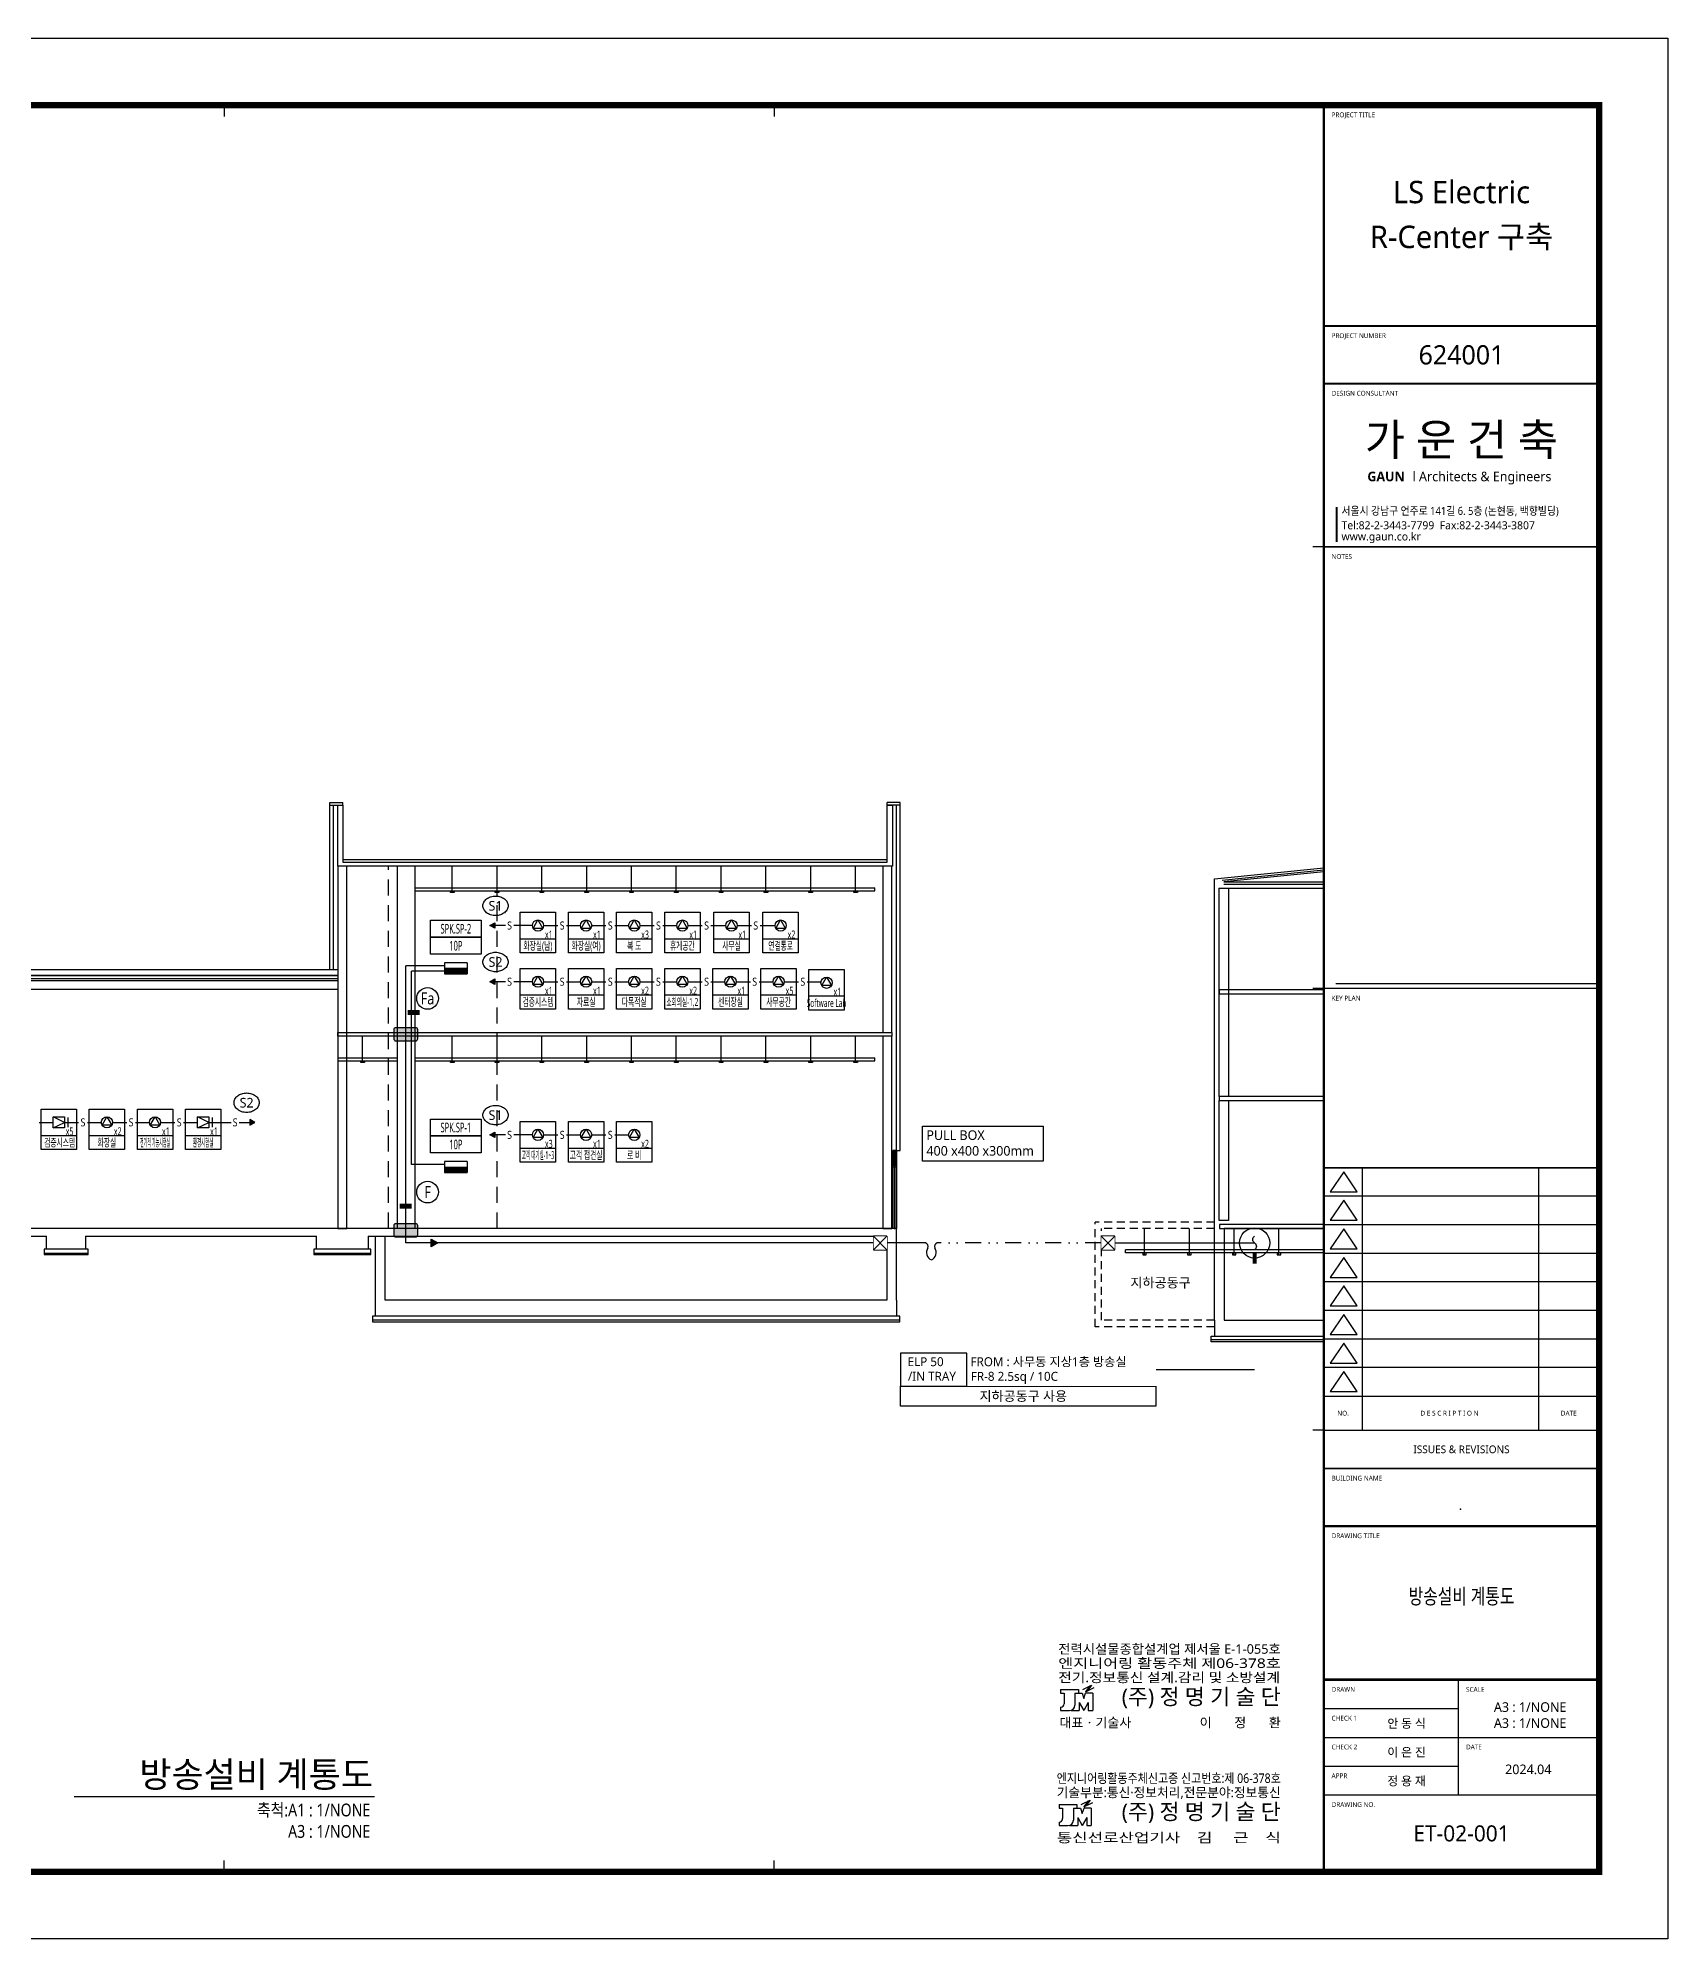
# Model space of a CAD drawing. Header units: millimetres. Extents: x 0 to 84100, y 0 to 59400.
# Drawn here: x 33181 to 84100, y 0 to 59400 of the extents above; entities that cross this region are included whole.
import ezdxf
from ezdxf.enums import TextEntityAlignment as Align

# ---------------------------------------------------------------- set-up
doc = ezdxf.new("R2010")
doc.units = ezdxf.units.MM
doc.header["$LTSCALE"] = 1000
for name, pattern in [('DASHDOT', [1, 0.5, -0.25, 0, -0.25]), ('DASHDOTX2', [2, 1, -0.5, 0, -0.5]), ('DIVIDE', [1.25, 0.5, -0.25, 0, -0.25, 0, -0.25]), ('점선1', [2, 1.25, -0.75])]:
    doc.linetypes.add(name, pattern=pattern)
for name, color, linetype in [('arch', 8, 'Continuous'), ('DIM', 6, 'Continuous'), ('REV', 1, 'Continuous'), ('S', 4, 'Continuous'), ('S4', 4, 'DIVIDE'), ('SHT', 5, 'Continuous'), ('SYM', 3, 'Continuous'), ('TEXT', 3, 'Continuous'), ('TIT', 2, 'Continuous'), ('TRAY', 3, 'Continuous'), ('XR-SHEET(통신)$0$WD', 6, 'Continuous')]:
    doc.layers.add(name, color=color, linetype=linetype)
doc.styles.add('GHS', font='malgun.ttf')
doc.styles.add('XR-SHEET$0$XR-SHEET$0$XR-SHEET$0$맑은고딕', font='malgun.ttf')
doc.styles.add('XR-SHEET$0$XR-SHEET$0$XREF-Form$0$맑은고딕', font='malgun.ttf')
doc.styles.add('XR-SHEET$0$XR-SHEET$0$XREF-Form$0$맑은고딕B', font='malgunbd.ttf')

# ---------------------------------------------------------------- blocks, each defined once
blk = doc.blocks.new('XR-FORM-ET', base_point=(461, 408))
at = {"layer": 'SHT', "color": 171}
for p, q in [((78000, 114600), (78000, 113900)), ((112350, 114600), (112350, 113900)), ((146700, 87000), (146000, 87000)), ((146700, 59400), (146000, 59400)), ((146700, 31800), (146000, 31800)), ((78000, 4200), (78000, 4900)), ((112350, 4200), (112350, 4900))]:
    blk.add_line(p, q, dxfattribs=at)
at = {"layer": 'SHT'}
for p, q in [((163900, 59400), (146700, 59400)), ((163900, 48198), (146700, 48198)), ((149100, 48198), (149100, 31800)), ((160100, 48198), (160100, 31800)), ((163900, 46413), (146700, 46413)), ((163900, 44628), (146700, 44628)), ((163900, 42844), (146700, 42844)), ((163900, 41059), (146700, 41059)), ((163900, 39274), (146700, 39274)), ((163900, 37489), (146700, 37489)), ((163900, 35705), (146700, 35705)), ((146700, 33920), (163900, 33920)), ((146700, 31800), (163900, 31800)), ((146700, 25800), (163900, 25800)), ((155100, 16200), (155100, 9000)), ((146700, 14400), (155100, 14400)), ((146700, 12600), (163900, 12600)), ((146700, 10800), (155100, 10800)), ((146700, 9000), (163900, 9000))]:
    blk.add_line(p, q, dxfattribs=at)
blk.add_lwpolyline([(0, 118800), (168200, 118800), (168200, 0), (0, 0)], close=True, dxfattribs=at)
at = {"layer": 'SHT', "const_width": 400}
blk.add_lwpolyline([(9300, 114600), (163900, 114600), (163900, 4200), (9300, 4200)], close=True, dxfattribs=at)
at = {"layer": 'SHT'}
for points, const_width in [([(146700, 114600), (146700, 4200)], 160), ([(146700, 100800), (163900, 100800)], 114), ([(146700, 97200), (163900, 97200)], 114), ([(146700, 87000), (163900, 87000)], 114), ([(146700, 48198), (163900, 48198)], 114), ([(146700, 29400), (163900, 29400)], 114), ([(146700, 25800), (163900, 25800)], 160), ([(146700, 25800), (163900, 25800)], 140), ([(146700, 16200), (163900, 16200)], 160)]:
    blk.add_lwpolyline(points, dxfattribs=dict(at, const_width=const_width))
at = {"layer": 'SHT', "color": 7, "const_width": 140}
blk.add_lwpolyline([(147500, 89500), (147500, 87300)], dxfattribs=at)
at = {"layer": 'SHT', "linetype": 'Continuous', "ltscale": 2}
blk.add_lwpolyline([(147457, 59711), (163900, 59711)], dxfattribs=at)
at = {"layer": 'SHT', "linetype": 'Continuous', "flags": 128}
for points in [[(147937, 47949), (147097, 46700), (148777, 46700)], [(147937, 46165), (147097, 44915), (148777, 44915)], [(147937, 44380), (147097, 43131), (148777, 43131)], [(147937, 42595), (147097, 41346), (148777, 41346)], [(147937, 40810), (147097, 39561), (148777, 39561)], [(147937, 39026), (147097, 37776), (148777, 37776)], [(147937, 37241), (147097, 35992), (148777, 35992)], [(147937, 35456), (147097, 34207), (148777, 34207)]]:
    blk.add_lwpolyline(points, close=True, dxfattribs=at)
at = {"layer": 'SHT'}
for p in [(155226, 26855), (155300, 6600, -2754)]:
    blk.add_point(p, dxfattribs=at)
at = {"layer": 'XR-SHEET(통신)$0$WD', "color": 4}
for p, q in [((130248, 15590), (130248, 15367)), ((130248, 15590), (131366, 15590)), ((131366, 15590), (131366, 15367)), ((131641, 15594), (132187, 15864)), ((132077, 15810), (131805, 15443)), ((131805, 15443), (132351, 15713)), ((131805, 15443), (131956, 15552)), ((131833, 15480), (131983, 15589)), ((131861, 15518), (132011, 15626)), ((131879, 15479), (131928, 15515)), ((131888, 15555), (132038, 15664)), ((132187, 15864), (131915, 15497)), ((131916, 15592), (132066, 15701)), ((131943, 15629), (132093, 15738)), ((131971, 15667), (132121, 15775)), ((131999, 15704), (132149, 15813)), ((132026, 15741), (132176, 15850)), ((132054, 15778), (132141, 15842)), ((130248, 15367), (130472, 15367)), ((130248, 14493), (130248, 14270)), ((130248, 14493), (130260, 14493)), ((130248, 14270), (130807, 14270)), ((130472, 15367), (130472, 14705)), ((130903, 14284), (130903, 14270)), ((130903, 14270), (131421, 14270)), ((131142, 15367), (131142, 14605)), ((131142, 15367), (131589, 15367)), ((131421, 14780), (131701, 14270)), ((131421, 14780), (131421, 14270)), ((131589, 15367), (131701, 15032)), ((131701, 15032), (131812, 15367)), ((131980, 14780), (131701, 14270)), ((132259, 15367), (131812, 15367)), ((131980, 14780), (131980, 14270)), ((131980, 14270), (132259, 14270)), ((132259, 15367), (132259, 14270)), ((130153, 8405), (130153, 8181)), ((130153, 8405), (131270, 8405)), ((131270, 8405), (131270, 8181)), ((131545, 8409), (132092, 8679)), ((131982, 8625), (131710, 8257)), ((131710, 8257), (132256, 8527)), ((131710, 8257), (131860, 8366)), ((131738, 8295), (131888, 8404)), ((131765, 8332), (131915, 8441)), ((131784, 8294), (131833, 8329)), ((131793, 8369), (131943, 8478)), ((132092, 8679), (131819, 8311)), ((131820, 8407), (131971, 8515)), ((131848, 8444), (131998, 8553)), ((131876, 8481), (132026, 8590)), ((131903, 8518), (132053, 8627)), ((131931, 8556), (132081, 8664)), ((131958, 8593), (132046, 8656)), ((130153, 8181), (130377, 8181)), ((130153, 7308), (130153, 7084)), ((130153, 7308), (130164, 7308)), ((130377, 8181), (130377, 7520)), ((131047, 8181), (131047, 7419)), ((131047, 8181), (131494, 8181)), ((131326, 7595), (131605, 7084)), ((131326, 7595), (131326, 7084)), ((131494, 8181), (131605, 7846)), ((131605, 7846), (131717, 8181)), ((131885, 7595), (131605, 7084)), ((132164, 8181), (131717, 8181)), ((131885, 7595), (131885, 7084)), ((132164, 8181), (132164, 7084)), ((130153, 7084), (130712, 7084)), ((130808, 7098), (130808, 7084)), ((130808, 7084), (131326, 7084)), ((131885, 7084), (132164, 7084))]:
    blk.add_line(p, q, dxfattribs=at)
for centre, radius in [((130260, 14705), 212), ((130807, 14605), 335), ((130164, 7520), 212), ((130712, 7419), 335)]:
    blk.add_arc(centre, radius, 270, 0, dxfattribs=at)
at = {"layer": 'SHT', "color": 9, "style": 'XR-SHEET$0$XR-SHEET$0$XREF-Form$0$맑은고딕'}
for s, p in [('PROJECT TITLE', (147180, 114000)), ('PROJECT NUMBER', (147180, 100200)), ('DESIGN CONSULTANT', (147180, 96600)), ('NOTES', (147180, 86400)), ('KEY PLAN', (147180, 58800)), ('BUILDING NAME', (147180, 28800)), ('DRAWING TITLE', (147180, 25200)), ('DRAWN', (147180, 15600)), ('SCALE', (155580, 15600)), ('CHECK 1', (147180, 13800)), ('CHECK 2', (147180, 12000)), ('DATE', (155580, 12000)), ('APPR', (147180, 10200)), ('DRAWING NO.', (147180, 8400))]:
    blk.add_text(s, height=300, dxfattribs=at).set_placement(p, align=Align.MIDDLE_LEFT)
at = {"layer": 'SHT', "color": 3}
for s, height, style, p in [('LS Electric', 1400, 'XR-SHEET$0$XR-SHEET$0$XR-SHEET$0$맑은고딕', (155300, 109174)), ('R-Center 구축', 1400, 'XR-SHEET$0$XR-SHEET$0$XR-SHEET$0$맑은고딕', (155300, 106374)), ('GAUN ', 600, 'XR-SHEET$0$XR-SHEET$0$XREF-Form$0$맑은고딕B', (150686, 91400)), ('안 동 식', 540, 'XR-SHEET$0$XR-SHEET$0$XREF-Form$0$맑은고딕', (151865, 13467)), ('이 은 진', 540, 'XR-SHEET$0$XR-SHEET$0$XREF-Form$0$맑은고딕', (151865, 11667)), ('2024.04', 600, 'XR-SHEET$0$XR-SHEET$0$XREF-Form$0$맑은고딕', (159471, 10601)), ('정 용 재', 540, 'XR-SHEET$0$XR-SHEET$0$XREF-Form$0$맑은고딕', (151865, 9867))]:
    blk.add_text(s, height=height, dxfattribs=dict(at, style=style)).set_placement(p, align=Align.MIDDLE_CENTER)
at = {"layer": 'SHT', "style": 'XR-SHEET$0$XR-SHEET$0$XR-SHEET$0$맑은고딕'}
blk.add_text('624001', height=1200, dxfattribs=at).set_placement((155300, 99000), align=Align.MIDDLE_CENTER)
at = {"layer": 'SHT', "color": 2, "style": 'XR-SHEET$0$XR-SHEET$0$XREF-Form$0$맑은고딕B'}
blk.add_text('가 운 건 축', height=2000, dxfattribs=at).set_placement((155300, 93700), align=Align.MIDDLE_CENTER)
at = {"layer": 'SHT', "color": 7, "style": 'XR-SHEET$0$XR-SHEET$0$XREF-Form$0$맑은고딕'}
blk.add_text('l Architects & Engineers', height=600, dxfattribs=at).set_placement((156577, 91400), align=Align.MIDDLE_CENTER)
at = {"layer": 'SHT', "color": 7, "style": 'XR-SHEET$0$XR-SHEET$0$XREF-Form$0$맑은고딕', "width": 0.9}
blk.add_text('서울시 강남구 언주로 141길 6. 5층 (논현동, 백향빌딩)', height=500, dxfattribs=at).set_placement((147800, 89250), align=Align.MIDDLE_LEFT)
at = {"layer": 'SHT', "color": 7, "style": 'XR-SHEET$0$XR-SHEET$0$XREF-Form$0$맑은고딕'}
for s, p in [('Tel:82-2-3443-7799  Fax:82-2-3443-3807', (147800, 88350)), ('www.gaun.co.kr', (147800, 87650))]:
    blk.add_text(s, height=500, dxfattribs=at).set_placement(p, align=Align.MIDDLE_LEFT)
at = {"layer": 'SHT', "color": 9, "style": 'XR-SHEET$0$XR-SHEET$0$XREF-Form$0$맑은고딕'}
for s, height, p in [('NO.', 300, (147900, 32860)), ('D E S C R I P T I O N ', 300, (154600, 32860)), ('DATE', 300, (162000, 32860)), ('ISSUES & REVISIONS', 480, (155300, 30600))]:
    blk.add_text(s, height=height, dxfattribs=at).set_placement(p, align=Align.MIDDLE_CENTER)
at = {"layer": 'XR-SHEET(통신)$0$WD', "color": 4, "style": 'GHS'}
for s, width, p, p2 in [('전력시설물종합설계업 제서울 E-1-055호', 0.91927, (130104, 17826), (144006, 17826)), ('전기.정보통신 설계.감리 및 소방설계', 1.013777, (130104, 16045), (143963, 16045)), ('엔지니어링 활동주체 제06-378호', 1.128043, (130104, 16936), (144006, 16936)), ('엔지니어링활동주체신고증 신고번호:제 06-378호', 0.764554, (130009, 9750), (144006, 9750)), ('기술부분:통신·정보처리,전문분야:정보통신', 0.894617, (130009, 8859), (144006, 8859)), ('통신선로산업기사    김     근    식', 1.084493, (130009, 6039), (144006, 6039))]:
    blk.add_text(s, height=595.76, dxfattribs=dict(at, width=width)).set_placement(p, p2, align=Align.FIT)
for s, height, p in [('(주) 정 명 기 술 단', 992.94, (144006, 14644)), ('이       정       환', 595.76, (144006, 13225)), ('(주) 정 명 기 술 단', 992.94, (144006, 7459))]:
    blk.add_text(s, height=height, dxfattribs=at).set_placement(p, align=Align.RIGHT)
blk.add_text('대표ㆍ기술사 ', height=595.8, dxfattribs=at).set_placement((130182, 13225))
blk = doc.blocks.new('H2')
at = {"layer": 'SYM'}
blk.add_lwpolyline([(-2, 2), (-2, -2), (2, -2), (2, 2)], close=True, dxfattribs=at)
blk.add_wipeout([(-2, 2), (2, 2), (2, -2), (-2, -2)]).dxf.layer = 'SYM'
for p, q in [((-2, 2), (2, -2)), ((2, 2), (-2, -2))]:
    blk.add_line(p, q, dxfattribs=at)
blk = doc.blocks.new('G15')
at = {"layer": 'SYM'}
for centre, start, end in [((-1.02, -0.71), 34.9534, 145.0466), ((1.02, 0.71), 214.9534, 325.0466)]:
    blk.add_arc(centre, 1.25, start, end, dxfattribs=at)
blk = doc.blocks.new('C5')
at = {"layer": 'SYM'}
blk.add_hatch(color=6, dxfattribs=at).paths.add_polyline_path([(-0.34, -3.84), (7.66, -3.84), (7.66, -1.84), (-0.34, -1.84)])
for p, q in [((-0.34, 0.16), (-0.34, -3.84)), ((7.66, 0.16), (-0.34, 0.16)), ((7.66, 0.16), (7.66, -3.84)), ((-0.34, -1.84), (7.66, -1.84)), ((-0.34, -3.84), (7.66, -3.84))]:
    blk.add_line(p, q, dxfattribs=at)
blk = doc.blocks.new('A5')
at = {"layer": 'SYM'}
blk.add_lwpolyline([(0, 0), (0.83, 1.44), (-0.83, 1.44)], close=True, dxfattribs=at)
at = {"color": 6}
blk.add_wipeout([(-0.83, 1.44), (0.83, 1.44), (0, 0)], dxfattribs=at).dxf.layer = 'SYM'
at = {"layer": 'SYM'}
h = blk.add_hatch(color=6, dxfattribs=at)
h.dxf.hatch_style = 1
h.paths.add_polyline_path([(-0.83, 1.44), (0, 0), (0.83, 1.44)])
blk = doc.blocks.new('A$C182B2598')
at = {"layer": 'TRAY'}
blk.add_hatch(color=253, dxfattribs=at).paths.add_polyline_path([(-3, 0.5), (-3, -1.78, 0.414214), (-2.5, -2.28), (2.5, -2.28, 0.414214), (3, -1.78), (3, 0.5, 0.414214), (2.5, 1), (-2.5, 1, 0.414214)])
at = {"layer": 'TRAY', "color": 7}
blk.add_lwpolyline([(2.5, 1), (-2.5, 1, 0.414214), (-3, 0.5), (-3, -1.78, 0.414214), (-2.5, -2.28), (2.5, -2.28, 0.414214), (3, -1.78), (3, 0.5, 0.414214)], format="xyb", close=True, dxfattribs=at)
blk = doc.blocks.new('A$C16E43D79')
at = {"layer": 'SYM'}
for points in [[(175, 0), (162, 67), (124, 124), (67, 162), (0, 175), (-67, 162), (-124, 124), (-162, 67), (-175, 0), (-162, -67), (-124, -124), (-67, -162), (0, -175), (67, -162), (124, -124), (162, -67)], [(0, 175), (-152, -88), (152, -88)]]:
    blk.add_lwpolyline(points, close=True, dxfattribs=at)
blk = doc.blocks.new('zw$AD5E')
at = {"layer": 'SYM'}
for p, q in [((0, -339), (0, 339)), ((0, -339), (0, 339)), ((0, -339), (0, 339)), ((256, 0), (0, 0)), ((256, 0), (0, 0)), ((256, 0), (0, 0)), ((1056, 400), (256, 0)), ((256, -400), (256, 400)), ((256, 400), (1056, 400)), ((256, 0), (1056, -400)), ((1056, 400), (1056, -400)), ((1056, -400), (256, -400))]:
    blk.add_line(p, q, dxfattribs=at)

msp = doc.modelspace()

# ---------------------------------------------------------------- linework, layer by layer
at = {"layer": 'arch'}
for p, q in [((42302, 35507), (42707, 35507)), ((42302, 35426), (42707, 35426)), ((42707, 35426), (42707, 35507)), ((60116, 35507), (59711, 35507)), ((60116, 35426), (59711, 35426)), ((59711, 33724), (42707, 33724)), ((69934, 33131), (73350, 33473)), ((70176, 33089), (73350, 33406)), ((70226, 33042), (73350, 33355)), ((69934, 24878), (69934, 33131)), ((70064, 32832), (73350, 32832)), ((70226, 33035), (73350, 33035)), ((73350, 32953), (70226, 32953)), ((8724, 30290), (42545, 30290)), ((8724, 30111), (42545, 30111)), ((8724, 30010), (42545, 30010)), ((69934, 19954), (69934, 25309)), ((60002, 24635), (60116, 24635)), ((60002, 22203), (8595, 22203)), ((60002, 20581), (60002, 22203)), ((69934, 19332), (69934, 22203)), ((33368, 21432), (34746, 21432)), ((41795, 21432), (43578, 21432)), ((43727, 19959), (43727, 21959)), ((44027, 19959), (44027, 21959)), ((60002, 19959), (60002, 21959)), ((59702, 19959), (44027, 19959)), ((43627, 19349), (60102, 19349)), ((70234, 19332), (73350, 19332)), ((73350, 18722), (69834, 18722))]:
    msp.add_line(p, q, dxfattribs=at)
at = {"layer": 'arch', "color": 9, "linetype": '점선1', "ltscale": 0.4}
for p, q in [((44128, 22203), (44128, 33521)), ((47528, 22203), (47528, 33521))]:
    msp.add_line(p, q, dxfattribs=at)
at = {"layer": 'arch', "linetype": '점선1', "ltscale": 0.2}
for p, q in [((66206, 19132), (66206, 22403)), ((69934, 22403), (66206, 22403)), ((69934, 22203), (66406, 22203)), ((66406, 19332), (66406, 22203)), ((69934, 19132), (66206, 19132)), ((69934, 19332), (66406, 19332))]:
    msp.add_line(p, q, dxfattribs=at)
at = {"layer": 'arch', "const_width": 8.11}
for points in [[(42302, 35345), (42302, 35507), (42707, 35507), (42707, 35345)], [(59711, 35345), (59711, 35507), (60116, 35507), (60116, 35345)]]:
    msp.add_lwpolyline(points, dxfattribs=at)
at = {"layer": 'arch', "flags": 128}
for points in [[(42302, 30290), (42302, 35507)], [(42415, 30290), (42415, 35426)], [(59711, 35426), (59711, 35507)], [(60002, 24635), (60002, 35426)], [(60116, 24635), (60116, 35507)], [(42545, 30111), (8724, 30111), (8724, 30679)]]:
    msp.add_lwpolyline(points, dxfattribs=at)
at = {"layer": 'arch'}
for points in [[(59873, 33521), (42545, 33521), (42545, 35426), (42707, 35426), (42707, 33643), (59711, 33643), (59711, 35426), (59873, 35426)], [(42545, 22203), (42828, 22203), (42828, 33521), (42545, 33521)], [(59569, 28328), (59852, 28328), (59852, 33521), (59569, 33521)], [(70368, 26324), (70084, 26324), (70084, 32832), (70368, 32832)], [(42545, 29665), (9028, 29665), (9028, 29949), (42545, 29949)], [(59852, 28206), (42545, 28206), (42545, 28328), (59852, 28328)], [(59569, 22203), (59852, 22203), (59852, 28206), (59569, 28206)], [(70368, 22446), (70084, 22446), (70084, 26203), (70368, 26203)], [(59881, 24635), (60002, 24635), (60002, 22203), (59881, 22203)], [(59881, 24594), (60002, 24594), (60002, 24635), (59881, 24635)], [(59923, 24594), (59960, 24594), (59960, 24168), (59923, 24168)], [(59881, 24128), (60002, 24128), (60002, 24168), (59881, 24168)], [(59923, 22203), (59960, 22203), (59960, 24128), (59923, 24128)]]:
    msp.add_lwpolyline(points, close=True, dxfattribs=at)
for points in [[(73350, 29657), (70084, 29657), (70084, 29536), (73350, 29536)], [(73350, 26324), (70084, 26324), (70084, 26203), (73350, 26203)], [(73350, 22324), (70094, 22324), (70094, 22203), (73350, 22203)], [(73350, 22203), (70234, 22203), (70234, 19332)], [(26178, 21959), (33449, 21959)], [(33449, 21554), (33368, 21554), (33368, 21384), (34746, 21384), (34746, 21554), (34665, 21554)], [(34665, 21959), (34665, 21554), (33449, 21554), (33449, 21959)], [(34665, 21959), (41876, 21959)], [(41876, 21554), (41795, 21554), (41795, 21384), (43578, 21384), (43578, 21554), (43497, 21554)], [(43497, 21959), (43497, 21554), (41876, 21554), (41876, 21959)], [(43497, 21959), (59702, 21959), (59702, 19959)], [(60002, 19959), (60002, 19459), (43727, 19459), (43727, 19959)], [(43727, 19459), (43627, 19459), (43627, 19289), (60102, 19289), (60102, 19459), (60002, 19459)], [(69934, 19332), (69934, 18832), (73350, 18832)], [(73350, 18662), (69834, 18662), (69834, 18832), (69934, 18832)]]:
    msp.add_lwpolyline(points, dxfattribs=at)
at = {"layer": 'DIM', "color": 6}
for centre in [(45350, 29389), (45350, 23338)]:
    msp.add_circle(centre, 338, dxfattribs=at)
at = {"layer": 'S'}
for p, q in [((47785, 31668), (47448, 31668)), ((48624, 31668), (48040, 31668)), ((48974, 31668), (49420, 31668)), ((49693, 31668), (50128, 31668)), ((50478, 31668), (50923, 31668)), ((51197, 31668), (51631, 31668)), ((51981, 31668), (52427, 31668)), ((52700, 31668), (53135, 31668)), ((53485, 31668), (53931, 31668)), ((54204, 31668), (54639, 31668)), ((55020, 31668), (55466, 31668)), ((55739, 31668), (56174, 31668)), ((44849, 24202), (44849, 30241)), ((47785, 29913), (47448, 29913)), ((48624, 29913), (48040, 29913)), ((48974, 29913), (49420, 29913)), ((49693, 29913), (50128, 29913)), ((50478, 29913), (50923, 29913)), ((51197, 29913), (51631, 29913)), ((51981, 29913), (52427, 29913)), ((52700, 29913), (53135, 29913)), ((53485, 29913), (53931, 29913)), ((54204, 29913), (54639, 29913)), ((54989, 29913), (55434, 29913)), ((55708, 29913), (56142, 29913)), ((56492, 29913), (56938, 29913)), ((57211, 29913), (57646, 29913)), ((33219, 25518), (33653, 25518)), ((34003, 25518), (34449, 25518)), ((34722, 25518), (35157, 25518)), ((35507, 25518), (35953, 25518)), ((36226, 25518), (36661, 25518)), ((37011, 25518), (37456, 25518)), ((37730, 25518), (38164, 25518)), ((38626, 25518), (39210, 25518)), ((39465, 25518), (39802, 25518)), ((47785, 25128), (47448, 25128)), ((48624, 25128), (48040, 25128)), ((48974, 25128), (49420, 25128)), ((49693, 25128), (50128, 25128)), ((50478, 25128), (50923, 25128)), ((51197, 25128), (51631, 25128)), ((60909, 21749), (59702, 21749))]:
    msp.add_line(p, q, dxfattribs=at)
at = {"layer": 'S', "ltscale": 0.5}
for p, q in [((45884, 30408), (44669, 30408)), ((44669, 21749), (44669, 30404)), ((45884, 30241), (44849, 30241)), ((45884, 24202), (44849, 24202))]:
    msp.add_line(p, q, dxfattribs=at)
at = {"layer": 'S'}
for centre, radius, start, end in [((60863, 21633), 125, 342.43632, 68.6219), ((61188, 21450), 251, 144.7996, 246.5745), ((60988, 21450), 251, 293.4255, 35.2004), ((61313, 21633), 125, 111.3781, 197.56368)]:
    msp.add_arc(centre, radius, start, end, dxfattribs=at)
at = {"layer": 'S4'}
msp.add_line((66394, 21749), (61267, 21749), dxfattribs=at)
at = {"layer": 'SYM', "color": 6}
msp.add_line((71187, 17789), (68101, 17789), dxfattribs=at)
for points in [[(48247, 32081), (49351, 32081), (49351, 30814), (48247, 30814)], [(49751, 32081), (50855, 32081), (50855, 30814), (49751, 30814)], [(51254, 32081), (52358, 32081), (52358, 30814), (51254, 30814)], [(52758, 32081), (53862, 32081), (53862, 30814), (52758, 30814)], [(54293, 32081), (55397, 32081), (55397, 30814), (54293, 30814)], [(55828, 32081), (56932, 32081), (56932, 30814), (55828, 30814)], [(45445, 31832), (47024, 31832), (47024, 31302), (45445, 31302)], [(45445, 31302), (47024, 31302), (47024, 30772), (45445, 30772)], [(48247, 31256), (49351, 31256), (49351, 30814), (48247, 30814)], [(49751, 31256), (50855, 31256), (50855, 30814), (49751, 30814)], [(51254, 31256), (52358, 31256), (52358, 30814), (51254, 30814)], [(52758, 31256), (53862, 31256), (53862, 30814), (52758, 30814)], [(54293, 31256), (55397, 31256), (55397, 30814), (54293, 30814)], [(55828, 31256), (56932, 31256), (56932, 30814), (55828, 30814)], [(48247, 30325), (49351, 30325), (49351, 29059), (48247, 29059)], [(49751, 30325), (50855, 30325), (50855, 29059), (49751, 29059)], [(51254, 30325), (52358, 30325), (52358, 29059), (51254, 29059)], [(52758, 30325), (53862, 30325), (53862, 29059), (52758, 29059)], [(54262, 30325), (55366, 30325), (55366, 29059), (54262, 29059)], [(55765, 30325), (56869, 30325), (56869, 29059), (55765, 29059)], [(57262, 30292), (58366, 30292), (58366, 29025), (57262, 29025)], [(48247, 29500), (49351, 29500), (49351, 29059), (48247, 29059)], [(49751, 29500), (50855, 29500), (50855, 29059), (49751, 29059)], [(51254, 29500), (52358, 29500), (52358, 29059), (51254, 29059)], [(52758, 29500), (53862, 29500), (53862, 29059), (52758, 29059)], [(54262, 29500), (55366, 29500), (55366, 29059), (54262, 29059)], [(55765, 29500), (56869, 29500), (56869, 29059), (55765, 29059)], [(57262, 29467), (58366, 29467), (58366, 29025), (57262, 29025)], [(33276, 25931), (34380, 25931), (34380, 24665), (33276, 24665)], [(34780, 25931), (35884, 25931), (35884, 24665), (34780, 24665)], [(36284, 25931), (37388, 25931), (37388, 24665), (36284, 24665)], [(37787, 25931), (38891, 25931), (38891, 24665), (37787, 24665)], [(45445, 25622), (47024, 25622), (47024, 25092), (45445, 25092)], [(33276, 25106), (34380, 25106), (34380, 24665), (33276, 24665)], [(34780, 25106), (35884, 25106), (35884, 24665), (34780, 24665)], [(36284, 25106), (37388, 25106), (37388, 24665), (36284, 24665)], [(37787, 25106), (38891, 25106), (38891, 24665), (37787, 24665)], [(45445, 25092), (47024, 25092), (47024, 24562), (45445, 24562)], [(48247, 25540), (49351, 25540), (49351, 24274), (48247, 24274)], [(49751, 25540), (50855, 25540), (50855, 24274), (49751, 24274)], [(51254, 25540), (52358, 25540), (52358, 24274), (51254, 24274)], [(48247, 24715), (49351, 24715), (49351, 24274), (48247, 24274)], [(49751, 24715), (50855, 24715), (50855, 24274), (49751, 24274)], [(51254, 24715), (52358, 24715), (52358, 24274), (51254, 24274)], [(60121, 17277), (68101, 17277), (68101, 16652), (60121, 16652)]]:
    msp.add_lwpolyline(points, close=True, dxfattribs=at)
for points in [[(44726, 28951, 150, 150, 0), (45101, 28951, 0, 0, 0), (45933, 28951, 0, 0, 0)], [(44481, 22900, 150, 150, 0), (44856, 22900, 0, 0, 0), (45688, 22900, 0, 0, 0)], [(71187, 21453, 118, 118, 0), (71187, 21100, 0, 0, 0), (71187, 17789, 0, 0, 0)]]:
    msp.add_lwpolyline(points, format="xyseb", dxfattribs=at)
msp.add_circle((71187, 21749), 472, dxfattribs=at)
at = {"layer": 'TIT'}
msp.add_line((34311, 4450), (43689, 4450), dxfattribs=at)
at = {"layer": 'TRAY', "color": 6}
for p, q in [((59318, 32757), (59318, 32850)), ((59318, 27442), (59318, 27535)), ((67152, 21438), (67152, 21532))]:
    msp.add_line(p, q, dxfattribs=at)
for points in [[(44401, 33521), (44401, 22203)], [(44961, 22203), (44961, 33521)], [(46121, 32701), (46121, 33521)], [(47521, 32701), (47521, 33521)], [(48921, 32701), (48921, 33521)], [(50321, 32701), (50321, 33521)], [(51721, 32701), (51721, 33521)], [(53121, 32701), (53121, 33521)], [(54521, 32701), (54521, 33521)], [(55921, 32701), (55921, 33521)], [(57321, 32701), (57321, 33521)], [(58721, 32701), (58721, 33521)], [(44961, 32850), (59318, 32850)], [(44961, 32757), (59318, 32757)], [(46177, 32757), (46177, 32701), (46065, 32701), (46065, 32757)], [(47577, 32757), (47577, 32701), (47465, 32701), (47465, 32757)], [(48977, 32757), (48977, 32701), (48865, 32701), (48865, 32757)], [(50377, 32757), (50377, 32701), (50265, 32701), (50265, 32757)], [(51777, 32757), (51777, 32701), (51665, 32701), (51665, 32757)], [(53177, 32757), (53177, 32701), (53065, 32701), (53065, 32757)], [(54577, 32757), (54577, 32701), (54465, 32701), (54465, 32757)], [(55977, 32757), (55977, 32701), (55865, 32701), (55865, 32757)], [(57377, 32757), (57377, 32701), (57265, 32701), (57265, 32757)], [(58777, 32757), (58777, 32701), (58665, 32701), (58665, 32757)], [(43321, 27386), (43321, 28206)], [(46121, 27386), (46121, 28206)], [(47521, 27386), (47521, 28206)], [(48921, 27386), (48921, 28206)], [(50321, 27386), (50321, 28206)], [(51721, 27386), (51721, 28206)], [(53121, 27386), (53121, 28206)], [(54521, 27386), (54521, 28206)], [(55921, 27386), (55921, 28206)], [(57321, 27386), (57321, 28206)], [(58721, 27386), (58721, 28206)], [(42545, 27535), (44401, 27535)], [(42545, 27442), (44401, 27442)], [(43377, 27442), (43377, 27386), (43265, 27386), (43265, 27442)], [(44961, 27535), (59318, 27535)], [(44961, 27442), (59318, 27442)], [(46177, 27442), (46177, 27386), (46065, 27386), (46065, 27442)], [(47577, 27442), (47577, 27386), (47465, 27386), (47465, 27442)], [(48977, 27442), (48977, 27386), (48865, 27386), (48865, 27442)], [(50377, 27442), (50377, 27386), (50265, 27386), (50265, 27442)], [(51777, 27442), (51777, 27386), (51665, 27386), (51665, 27442)], [(53177, 27442), (53177, 27386), (53065, 27386), (53065, 27442)], [(54577, 27442), (54577, 27386), (54465, 27386), (54465, 27442)], [(55977, 27442), (55977, 27386), (55865, 27386), (55865, 27442)], [(57377, 27442), (57377, 27386), (57265, 27386), (57265, 27442)], [(58777, 27442), (58777, 27386), (58665, 27386), (58665, 27442)], [(67748, 21382), (67748, 22203)], [(69148, 21382), (69148, 22203)], [(70548, 21382), (70548, 22203)], [(71948, 21382), (71948, 22203)], [(73350, 21532), (67152, 21532)], [(73350, 21438), (67152, 21438)], [(67692, 21438), (67692, 21382), (67804, 21382), (67804, 21438)], [(69092, 21438), (69092, 21382), (69204, 21382), (69204, 21438)], [(70492, 21438), (70492, 21382), (70604, 21382), (70604, 21438)], [(71892, 21438), (71892, 21382), (72004, 21382), (72004, 21438)]]:
    msp.add_lwpolyline(points, dxfattribs=at)

# ---------------------------------------------------------------- block references
at = {"layer": 'DIM', "linetype": 'DASHDOTX2', "xscale": -104.5333333340287, "yscale": 104.5333333340287, "zscale": 104.5333333340287, "rotation": 270}
msp.add_blockref('G15', (71187, 21749), dxfattribs=at)
at = {"layer": 'S'}
for name, p, xscale, yscale, zscale in [('XR-FORM-ET', (231, 204), 0.5, 0.5, 0.5), ('C5', (45914, 30493), 87.49999999999294, 87.49999999999294, 87.49999999999294), ('C5', (45914, 24283), 87.49999999999294, 87.49999999999294, 87.49999999999294)]:
    msp.add_blockref(name, p, dxfattribs=dict(at, xscale=xscale, yscale=yscale, zscale=zscale))
at = {"layer": 'SYM', "xscale": -1}
for p in [(48799, 31668), (50303, 31668), (51806, 31668), (53310, 31668), (54845, 31668), (56380, 31668), (48799, 29913), (50303, 29913), (51806, 29913), (53310, 29913), (54814, 29913), (56317, 29913), (57814, 29879), (35332, 25518), (36836, 25518), (48799, 25128), (50303, 25128), (51806, 25128)]:
    msp.add_blockref('A$C16E43D79', p, dxfattribs=at)
at = {"layer": 'SYM', "xscale": 0.4375, "yscale": 0.4375, "zscale": 0.4375, "rotation": 180}
for p in [(34115, 25518), (38626, 25518)]:
    msp.add_blockref('zw$AD5E', p, dxfattribs=at)
at = {"layer": 'TRAY', "xscale": 125, "yscale": 125, "zscale": 125}
for p in [(44669, 28350), (44669, 22225)]:
    msp.add_blockref('A$C182B2598', p, dxfattribs=at)

# ---------------------------------------------------------------- texts
at = {"layer": 'SYM', "style": 'GHS'}
for s, p in [('S1', (47474, 32284)), ('S2', (47474, 30528)), ('S2', (39698, 26131)), ('S1', (47474, 25744)), ('지하공동구', (68249, 20508))]:
    msp.add_text(s, height=300, dxfattribs=at).set_placement(p, align=Align.MIDDLE_CENTER)
for s, height, width, p in [('SPK.SP-2', 300, 0.6, (46234, 31567)), ('S', 250, 0.85, (47911, 31668)), ('S', 250, 0.85, (49555, 31668)), ('S', 250, 0.85, (51058, 31668)), ('S', 250, 0.85, (52562, 31668)), ('S', 250, 0.85, (54066, 31668)), ('S', 250, 0.85, (55601, 31668)), ('10P', 300, 0.6, (46234, 31037)), ('S', 250, 0.85, (47911, 29913)), ('S', 250, 0.85, (49555, 29913)), ('S', 250, 0.85, (51058, 29913)), ('S', 250, 0.85, (52562, 29913)), ('S', 250, 0.85, (54066, 29913)), ('S', 250, 0.85, (55569, 29913)), ('S', 250, 0.85, (57073, 29913)), ('Fa', 375, 0.8, (45350, 29389)), ('S', 250, 0.85, (34584, 25518)), ('S', 250, 0.85, (36088, 25518)), ('S', 250, 0.85, (37591, 25518)), ('S', 250, 0.85, (39339, 25518)), ('SPK.SP-1', 300, 0.6, (46234, 25357)), ('10P', 300, 0.6, (46234, 24827)), ('S', 250, 0.85, (47911, 25128)), ('S', 250, 0.85, (49555, 25128)), ('S', 250, 0.85, (51058, 25128)), ('F', 375, 0.8, (45350, 23338))]:
    msp.add_text(s, height=height, dxfattribs=dict(at, width=width)).set_placement(p, align=Align.MIDDLE)
at = {"layer": 'SYM', "style": 'GHS', "width": 0.6}
for s, p in [('x1', (49016, 31262)), ('x1', (50520, 31262)), ('x3', (52023, 31262)), ('x1', (53527, 31262)), ('x1', (55062, 31262)), ('x2', (56597, 31262)), ('x1', (49016, 29507)), ('x1', (50520, 29507)), ('x2', (52023, 29507)), ('x2', (53527, 29507)), ('x1', (55030, 29507)), ('x5', (56534, 29507)), ('x1', (58031, 29473)), ('x5', (34045, 25112)), ('x2', (35549, 25112)), ('x1', (37052, 25112)), ('x1', (38556, 25112)), ('x3', (49016, 24722)), ('x1', (50520, 24722)), ('x2', (52023, 24722))]:
    msp.add_text(s, height=250, dxfattribs=at).set_placement(p)
at = {"layer": 'SYM', "style": 'GHS'}
for s, width, p in [('화장실(남)', 0.6, (48799, 31035)), ('화장실(여)', 0.6, (50303, 31035)), ('복 도', 0.6, (51806, 31035)), ('휴게공간', 0.6, (53310, 31035)), ('사무실', 0.6, (54845, 31035)), ('연결통로', 0.6, (56380, 31035)), ('검증시스템', 0.6, (48799, 29279)), ('자료실', 0.6, (50303, 29279)), ('다목적실', 0.6, (51806, 29279)), ('소회의실-1,2', 0.5, (53310, 29279)), ('센터장실', 0.6, (54814, 29279)), ('사무공간', 0.6, (56317, 29279)), ('Software Lab', 0.5, (57814, 29246)), (' 검증시스템', 0.6, (33828, 24885)), ('화장실', 0.6, (35332, 24885)), ('전기적 기능시험실', 0.35, (36836, 24885)), ('환경시험실', 0.4, (38339, 24885)), ('고객 대기실-1~3', 0.4, (48799, 24495)), ('고객 접견실', 0.6, (50303, 24495)), ('로 비', 0.6, (51806, 24495))]:
    msp.add_text(s, height=250, dxfattribs=dict(at, width=width)).set_placement(p, align=Align.MIDDLE_CENTER)
msp.add_text('ELP 50', height=280, dxfattribs=at).set_placement((60346, 18039), align=Align.MIDDLE_LEFT)
at = {"layer": 'TEXT', "style": 'GHS', "width": 0.75}
msp.add_text('방송설비 계통도', height=483, dxfattribs=at).set_placement((77650, 10709), align=Align.MIDDLE_CENTER)
at = {"layer": 'TEXT', "style": 'GHS'}
for s, height, p in [('A3 : 1/NONE', 300, (79795, 7247)), ('A3 : 1/NONE', 300, (79795, 6747)), ('ET-02-001', 500, (77650, 3300))]:
    msp.add_text(s, height=height, dxfattribs=at).set_placement(p, align=Align.MIDDLE_CENTER)
at = {"layer": 'TIT', "style": 'GHS'}
msp.add_text('방송설비 계통도', height=800, dxfattribs=at).set_placement((43643, 5140), align=Align.MIDDLE_RIGHT)
at = {"layer": 'TIT', "style": 'GHS', "width": 0.85}
for s, p in [('축척:A1 : 1/NONE', (43562, 3831)), ('A3 : 1/NONE', (43562, 3162))]:
    msp.add_text(s, height=400, dxfattribs=at).set_placement(p, align=Align.RIGHT)

# ---------------------------------------------------------------- next in the draw order: block references
at = {"layer": 'S', "ltscale": 2, "xscale": -140, "yscale": 140, "zscale": 140, "rotation": 89.99999999999997}
msp.add_blockref('A5', (45668, 21749), dxfattribs=at)
at = {"layer": 'S', "xscale": 105.1050919813052, "yscale": 105.1050919813052, "zscale": 105.1050919813052}
for p in [(59492, 21749), (66605, 21749)]:
    msp.add_blockref('H2', p, dxfattribs=at)
at = {"layer": 'SYM', "linetype": 'DASHDOT', "yscale": 105, "zscale": 105}
for p, xscale, rotation in [((47297, 31668), -105, 270.0000000000148), ((47297, 29913), -105, 270.0000000000148), ((39953, 25518), 105, 89.99999999998515), ((47297, 25128), -105, 270.0000000000148)]:
    msp.add_blockref('A5', p, dxfattribs=dict(at, xscale=xscale, rotation=rotation))

# ---------------------------------------------------------------- next in the draw order: wipeouts: each hides what was drawn before it
for points, layer in [([(60121, 17277), (68101, 17277), (68101, 16652), (60121, 16652)], 'REV'), ([(60811, 25400), (64580, 25400), (64580, 24302), (60811, 24302)], 'S')]:
    msp.add_wipeout(points).dxf.layer = layer

# ---------------------------------------------------------------- next in the draw order: linework, layer by layer
at = {"layer": 'S'}
for p, q in [((59282, 21749), (44669, 21749)), ((66815, 21749), (71187, 21749))]:
    msp.add_line(p, q, dxfattribs=at)
at = {"layer": 'SYM', "color": 6}
for points in [[(47080, 32284, -0.123596), (47108, 32396, -0.105594), (47195, 32499, -0.08727), (47319, 32564, -0.077628), (47474, 32589, -0.077628), (47629, 32564, -0.08727), (47752, 32499, -0.105594), (47839, 32396, -0.123596), (47868, 32284, -0.123596), (47839, 32172, -0.105594), (47752, 32069, -0.08727), (47629, 32004, -0.077628), (47474, 31980, -0.077628), (47319, 32004, -0.08727), (47195, 32069, -0.105594), (47108, 32172, -0.123596)], [(47080, 30528, -0.123596), (47108, 30641, -0.105594), (47195, 30744, -0.08727), (47319, 30809, -0.077628), (47474, 30833, -0.077628), (47629, 30809, -0.08727), (47752, 30744, -0.105594), (47839, 30641, -0.123596), (47868, 30528, -0.123596), (47839, 30416, -0.105594), (47752, 30313, -0.08727), (47629, 30248, -0.077628), (47474, 30224, -0.077628), (47319, 30248, -0.08727), (47195, 30313, -0.105594), (47108, 30416, -0.123596)], [(39304, 26131, -0.123596), (39332, 26244, -0.105594), (39419, 26347, -0.08727), (39543, 26412, -0.077628), (39698, 26436, -0.077628), (39853, 26412, -0.08727), (39976, 26347, -0.105594), (40063, 26244, -0.123596), (40091, 26131, -0.123596), (40063, 26019, -0.105594), (39976, 25916, -0.08727), (39853, 25851, -0.077628), (39698, 25827, -0.077628), (39543, 25851, -0.08727), (39419, 25916, -0.105594), (39332, 26019, -0.123596)], [(47080, 25744, -0.123596), (47108, 25856, -0.105594), (47195, 25959, -0.08727), (47319, 26024, -0.077628), (47474, 26048, -0.077628), (47629, 26024, -0.08727), (47752, 25959, -0.105594), (47839, 25856, -0.123596), (47868, 25744, -0.123596), (47839, 25632, -0.105594), (47752, 25529, -0.08727), (47629, 25464, -0.077628), (47474, 25439, -0.077628), (47319, 25464, -0.08727), (47195, 25529, -0.105594), (47108, 25632, -0.123596)]]:
    msp.add_lwpolyline(points, format="xyb", close=True, dxfattribs=at)
for points in [[(60811, 25400), (64580, 25400), (64580, 24302), (60811, 24302)], [(60121, 17277), (68101, 17277), (68101, 16652), (60121, 16652)]]:
    msp.add_lwpolyline(points, close=True, dxfattribs=at)
for points in [[(59492, 21959, 0, 94.9, 0), (59492, 22244, 0, 0, 0), (59492, 24851, 0, 0, 0), (60811, 24851, 0, 0, 0)], [(66605, 21959, 0, 94.9, 0), (66605, 22244, 0, 0, 0), (66605, 24851, 0, 0, 0), (64580, 24851, 0, 0, 0)]]:
    msp.add_lwpolyline(points, format="xyseb", dxfattribs=at)

# ---------------------------------------------------------------- next in the draw order: texts
at = {"layer": 'SYM', "style": 'GHS'}
for s, p in [('PULL BOX', (60933, 24968)), ('400 x400 x300mm', (60933, 24478))]:
    msp.add_text(s, height=300, dxfattribs=at).set_placement(p)
msp.add_text('/IN TRAY', height=280, dxfattribs=at).set_placement((60356, 17582), align=Align.MIDDLE_LEFT)
msp.add_text('지하공동구 사용', height=300, dxfattribs=at).set_placement((63961, 16964), align=Align.MIDDLE_CENTER)

# ---------------------------------------------------------------- next in the draw order: wipeouts: each hides what was drawn before it
at = {"color": 6}
msp.add_wipeout([(62197, 18302), (62197, 17277), (68101, 17277), (68101, 18302)], dxfattribs=at).dxf.layer = 'SYM'

# ---------------------------------------------------------------- next in the draw order: linework, layer by layer
at = {"layer": 'SYM', "color": 6}
msp.add_lwpolyline([(60121, 17277), (62197, 17277), (62197, 18302), (60121, 18302)], close=True, dxfattribs=at)

# ---------------------------------------------------------------- next in the draw order: texts
at = {"layer": 'SYM', "style": 'GHS'}
for s, p in [('FROM : 사무동 지상1층 방송실', (62311, 18038)), ('FR-8 2.5sq / 10C', (62320, 17581))]:
    msp.add_text(s, height=280, dxfattribs=at).set_placement(p, align=Align.MIDDLE_LEFT)

doc.saveas('drawing.dxf')
